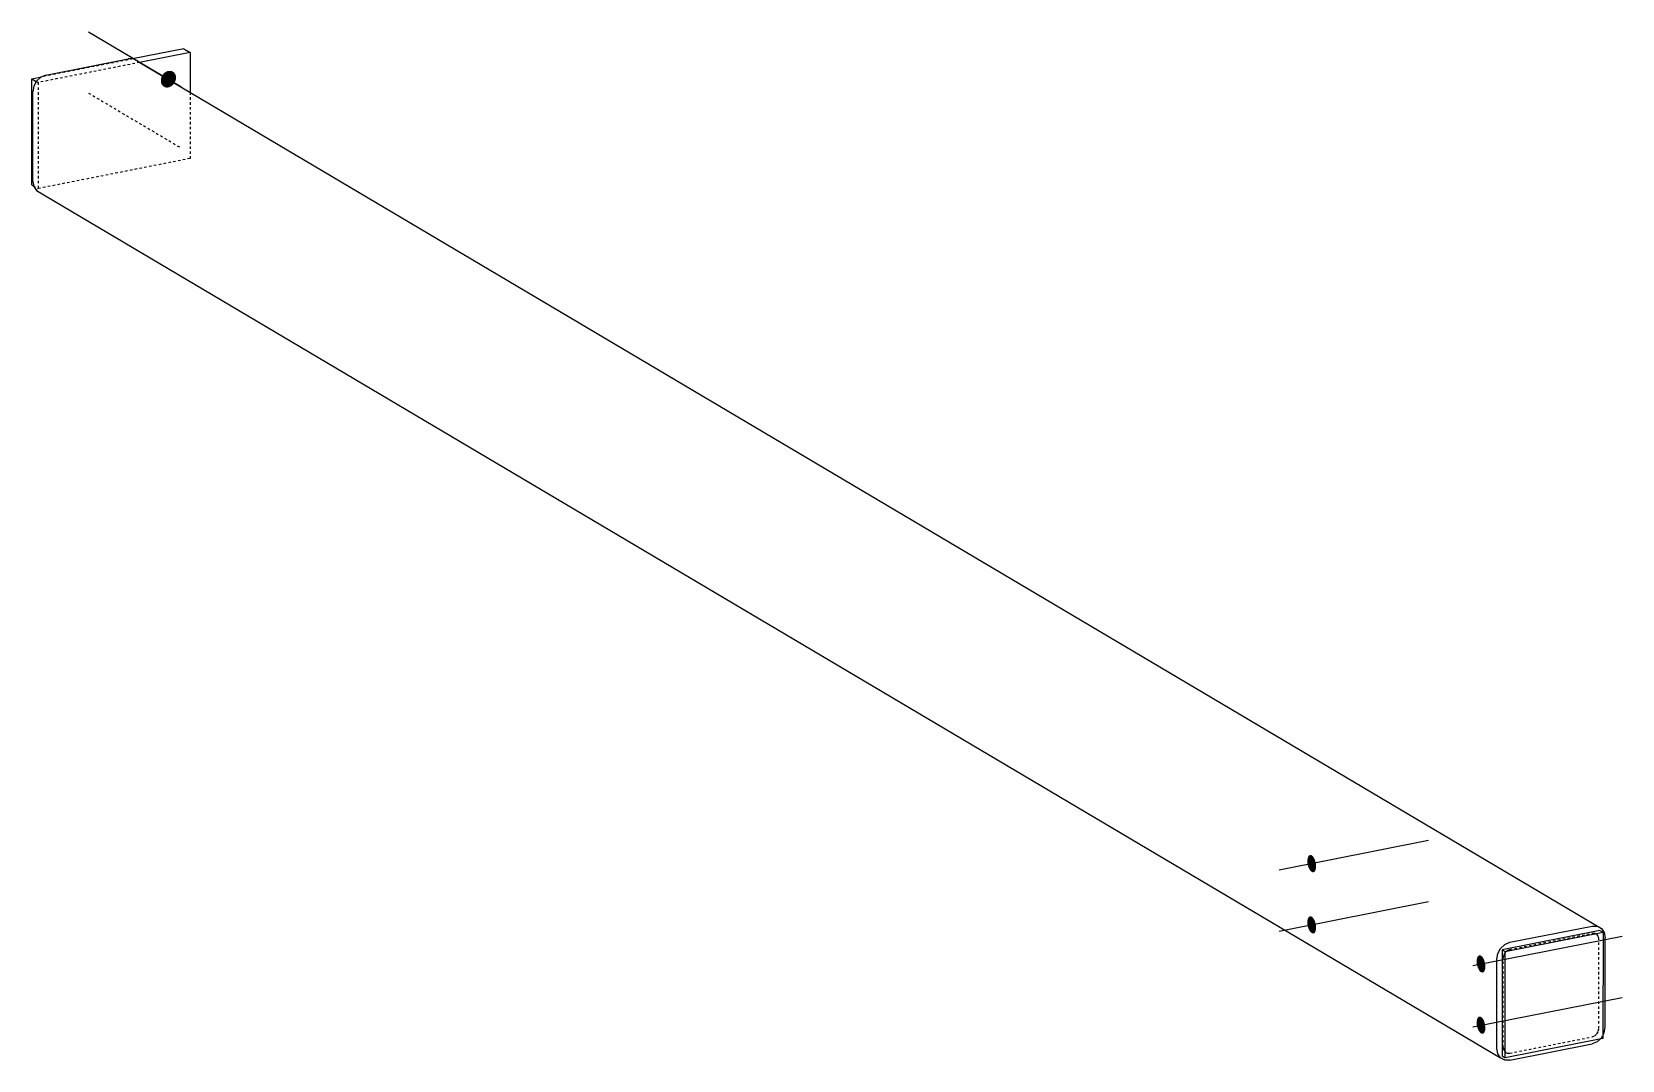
# Model space of a CAD drawing. Header units: millimetres. Extents: x 14 to 22894, y -8 to 835.
# Drawn here: x 14 to 1283, y 14 to 835 of the extents above; entities that cross this region are included whole.
import ezdxf

# ---------------------------------------------------------------- set-up
doc = ezdxf.new("R2010")
doc.units = ezdxf.units.MM
doc.linetypes.add('DXK_LINE_DOT2', pattern=[3.9198, 1.9599, -1.9599])
doc.layers.add('STÅL', color=7, linetype='Continuous')

msp = doc.modelspace()

# ---------------------------------------------------------------- hatches: boundary and pattern name
at = {"layer": 'STÅL', "linetype": 'Continuous'}
for points in [[(118.4, 799.7), (119.3, 800.9), (120.3, 801.9), (121.5, 802.7), (122.7, 803.2), (124, 803.4), (125.2, 803.4), (126.4, 803.1), (127.4, 802.4), (128.2, 801.6), (128.9, 800.5), (129.3, 799.3), (129.4, 798), (129.3, 796.6), (128.9, 795.2), (128.2, 793.9), (127.4, 792.7), (126.3, 791.7), (125.2, 790.9), (124, 790.3), (122.7, 790.1), (121.4, 790.1), (120.3, 790.5), (119.3, 791.1), (118.4, 791.9), (117.8, 793), (117.4, 794.2), (117.3, 795.6), (117.4, 797), (117.8, 798.4)], [(1038.3, 171.8), (1038.5, 170.3), (1038.6, 168.9), (1038.5, 167.6), (1038.2, 166.5), (1037.9, 165.5), (1037.4, 164.8), (1036.8, 164.4), (1036.1, 164.2), (1035.4, 164.4), (1034.6, 164.9), (1033.9, 165.6), (1033.3, 166.6), (1032.7, 167.8), (1032.2, 169.1), (1031.8, 170.5), (1031.6, 171.9), (1031.6, 173.4), (1031.7, 174.7), (1031.9, 175.8), (1032.3, 176.8), (1032.8, 177.5), (1033.4, 177.9), (1034.1, 178), (1034.8, 177.9), (1035.5, 177.4), (1036.2, 176.7), (1036.9, 175.7), (1037.5, 174.5), (1037.9, 173.2)], [(1038.3, 122.9), (1038.5, 121.5), (1038.6, 120.1), (1038.5, 118.8), (1038.2, 117.6), (1037.9, 116.7), (1037.4, 115.9), (1036.8, 115.5), (1036.1, 115.4), (1035.4, 115.6), (1034.6, 116), (1033.9, 116.7), (1033.3, 117.7), (1032.7, 118.9), (1032.2, 120.2), (1031.8, 121.6), (1031.6, 123.1), (1031.6, 124.5), (1031.7, 125.8), (1031.9, 127), (1032.3, 127.9), (1032.8, 128.6), (1033.4, 129), (1034.1, 129.2), (1034.8, 129), (1035.5, 128.5), (1036.2, 127.8), (1036.9, 126.8), (1037.5, 125.7), (1037.9, 124.3)], [(1173.3, 91.8), (1173.5, 90.4), (1173.6, 89), (1173.5, 87.6), (1173.2, 86.5), (1172.9, 85.5), (1172.4, 84.8), (1171.8, 84.4), (1171.1, 84.3), (1170.4, 84.4), (1169.6, 84.9), (1168.9, 85.6), (1168.3, 86.6), (1167.7, 87.8), (1167.2, 89.1), (1166.8, 90.5), (1166.6, 92), (1166.6, 93.4), (1166.7, 94.7), (1166.9, 95.8), (1167.3, 96.8), (1167.8, 97.5), (1168.4, 97.9), (1169.1, 98.1), (1169.8, 97.9), (1170.5, 97.4), (1171.2, 96.7), (1171.9, 95.7), (1172.5, 94.5), (1172.9, 93.2)], [(1173.3, 42.9), (1173.5, 41.5), (1173.6, 40.1), (1173.5, 38.8), (1173.2, 37.6), (1172.9, 36.7), (1172.4, 36), (1171.8, 35.5), (1171.1, 35.4), (1170.4, 35.6), (1169.6, 36), (1168.9, 36.8), (1168.3, 37.8), (1167.7, 38.9), (1167.2, 40.3), (1166.8, 41.7), (1166.6, 43.1), (1166.6, 44.5), (1166.7, 45.8), (1166.9, 47), (1167.3, 47.9), (1167.8, 48.6), (1168.4, 49.1), (1169.1, 49.2), (1169.8, 49), (1170.5, 48.6), (1171.2, 47.8), (1171.9, 46.9), (1172.5, 45.7), (1172.9, 44.4)]]:
    msp.add_hatch(color=96, dxfattribs=at).paths.add_polyline_path(points)

# ---------------------------------------------------------------- linework, layer by layer
at = {"layer": 'STÅL', "color": 96, "linetype": 'Continuous'}
for p, q in [((59.6, 834.5), (133.3, 790.8)), ((1128.2, 189.5), (1009.1, 166)), ((1128.2, 140.7), (1009.1, 117.1)), ((1163.6, 89.9), (1282.7, 113.4)), ((1163.6, 41), (1282.7, 64.5))]:
    msp.add_line(p, q, dxfattribs=at)
at = {"layer": 'STÅL', "color": 7, "linetype": 'DXK_LINE_DOT2'}
for p, q in [((94.8, 812.9), (22, 798.6)), ((100.4, 810.1), (19.4, 794.1)), ((18, 795), (19.4, 794.1)), ((19.4, 794.1), (19.4, 709.5)), ((140.6, 786.2), (140.6, 733.5)), ((140.6, 733.5), (19.4, 709.5)), ((15.7, 711.7), (19.4, 709.5)), ((1193, 102.7), (1258.8, 115.7)), ((1258.8, 115.7), (1260.8, 115.7)), ((1260.8, 115.7), (1261.6, 115.2)), ((1261.6, 115.2), (1262.5, 114.8)), ((1263.6, 113.2), (1262.5, 114.8)), ((1189.4, 100.5), (1191, 101.9)), ((1191, 101.9), (1193, 102.7)), ((1264, 111.1), (1263.6, 113.2)), ((1264, 39.7), (1264, 111.1)), ((1188.2, 98.3), (1187.8, 96.1)), ((1187.8, 24.6), (1187.8, 96.1)), ((1189.3, 100.3), (1188.2, 98.3)), ((1189.3, 100.3), (1189.4, 100.5)), ((1263.6, 37.5), (1264, 39.7)), ((1193, 20), (1258.8, 33)), ((1258.8, 33), (1260.8, 33.9)), ((1260.8, 33.9), (1262.5, 35.4)), ((1262.5, 35.4), (1263.6, 37.5)), ((1266.1, 32.2), (1265.3, 31.4)), ((1266.1, 32.2), (1267.3, 34.4)), ((1187.8, 24.6), (1188.2, 22.6)), ((1188.2, 22.6), (1189.3, 21)), ((1189.3, 21), (1189.4, 20.9)), ((1189.4, 20.9), (1191, 20.1)), ((1191, 20.1), (1193, 20))]:
    msp.add_line(p, q, dxfattribs=at)
at = {"layer": 'STÅL', "color": 2, "linetype": 'Continuous'}
for p, q in [((25.5, 800), (91.3, 813)), ((95.3, 812.9), (91.3, 813)), ((135.6, 821), (94.8, 812.9)), ((98.6, 811.1), (95.3, 812.9)), ((140.6, 818), (100.4, 810.1)), ((135.6, 821), (140.6, 818)), ((140.6, 818), (140.6, 786.2)), ((25.5, 800), (21.5, 798.3)), ((98.6, 811.1), (1266.1, 119.5)), ((14.4, 797.1), (22, 798.6)), ((14.4, 712.5), (14.4, 797.1)), ((14.4, 797.1), (18, 795)), ((15.9, 791.1), (15.1, 786.7)), ((15.1, 715.2), (15.1, 786.7)), ((18.1, 795.2), (15.9, 791.1)), ((21.5, 798.3), (18.1, 795.2)), ((14.4, 712.5), (15.7, 711.7)), ((15.1, 715.2), (15.9, 711.1)), ((15.9, 711.1), (18.1, 707.9)), ((18.1, 707.9), (1185.6, 16.3)), ((1264.9, 117.9), (1186.9, 102.5)), ((1189.4, 101), (1267.4, 116.4)), ((1193, 108.4), (1258.8, 121.4)), ((1258.8, 121.4), (1262.8, 121.3)), ((1262.8, 121.3), (1266.1, 119.5)), ((1264.9, 117.9), (1267.4, 116.4)), ((1266.1, 119.5), (1268.4, 116.3)), ((1267.4, 116.4), (1267.3, 31.8)), ((1268.4, 116.3), (1269.2, 112.1)), ((1183.4, 99.5), (1185.6, 103.6)), ((1185.6, 103.6), (1189, 106.7)), ((1186.9, 102.5), (1186.9, 17.9)), ((1186.9, 102.5), (1189.4, 101)), ((1189, 106.7), (1193, 108.4)), ((1269.2, 40.7), (1269.2, 112.1)), ((1182.6, 95), (1183.4, 99.5)), ((1182.6, 23.6), (1182.6, 95)), ((1189.4, 16.4), (1189.4, 101)), ((1268.4, 36.3), (1269.2, 40.7)), ((1267.3, 31.8), (1189.4, 16.4)), ((1193, 14.4), (1258.8, 27.4)), ((1262.8, 29), (1258.8, 27.4)), ((1265.3, 31.4), (1262.8, 29)), ((1267.3, 34.4), (1268.4, 36.3)), ((1183.4, 19.5), (1182.6, 23.6)), ((1185.6, 16.3), (1183.4, 19.5)), ((1189, 14.5), (1185.6, 16.3)), ((1186.9, 17.9), (1189.4, 16.4)), ((1193, 14.4), (1189, 14.5))]:
    msp.add_line(p, q, dxfattribs=at)
at = {"layer": 'STÅL', "color": 96, "linetype": 'DXK_LINE_DOT2'}
msp.add_line((59.6, 785.7), (133.3, 742), dxfattribs=at)

doc.saveas('drawing.dxf')
